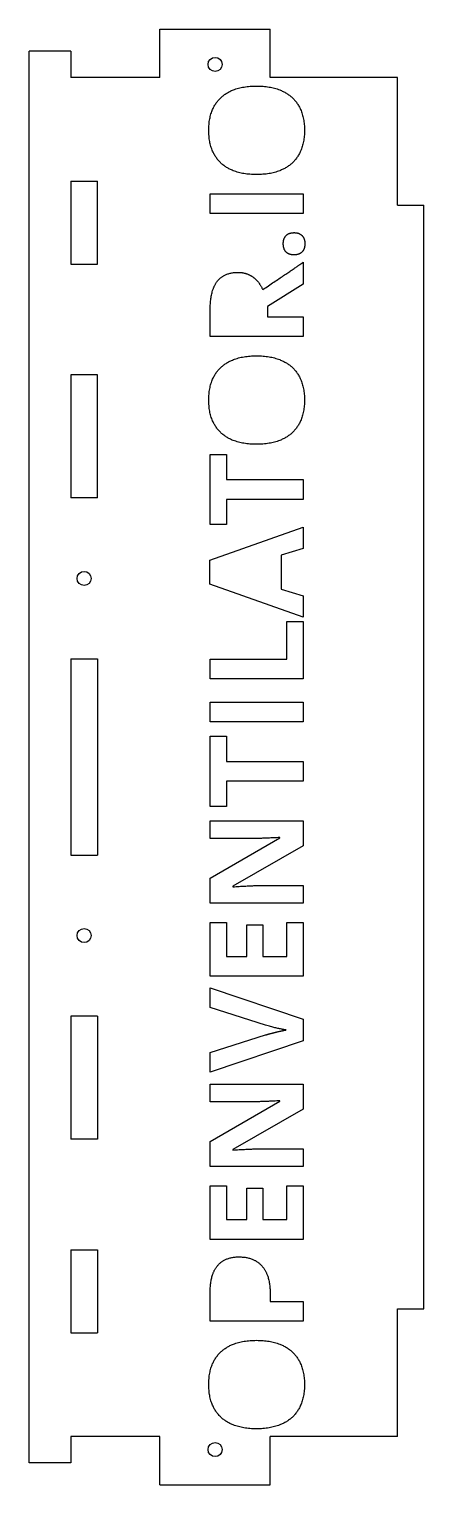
# Model space of a CAD drawing. Extents: x -9 to 80, y -165 to 165.
import ezdxf

# ---------------------------------------------------------------- set-up
doc = ezdxf.new("R2010")
doc.units = 0
doc.header["$MEASUREMENT"] = 0
doc.layers.add('VISIBLE', color=7, linetype='CONTINUOUS')

msp = doc.modelspace()

# ---------------------------------------------------------------- linework, layer by layer
at = {"layer": 'VISIBLE'}
for p, q in [((20.19, 165), (45.19, 165)), ((20.19, 154), (20.19, 165)), ((45.19, 154), (45.19, 165)), ((0, 160), (-9.47, 160)), ((-9.47, -160), (-9.47, 160)), ((0, 160), (0, 154)), ((20.19, 154), (0, 154)), ((74, 154), (45.19, 154)), ((74, 125.06), (74, 154)), ((0, 130.52), (0, 111.72)), ((0, 130.52), (6, 130.52)), ((6, 111.72), (6, 130.52)), ((31.58, 123.2), (31.58, 127.67)), ((31.58, 127.67), (52.65, 127.67)), ((52.65, 127.67), (52.65, 123.2)), ((52.65, 123.2), (31.58, 123.2)), ((74, 125.06), (80, 125.06)), ((80, -125.06), (80, 125.06)), ((0, 111.72), (6, 111.72)), ((52.65, 112.14), (52.65, 107.18)), ((52.65, 107.18), (44.56, 102.15)), ((31.58, 95.31), (31.58, 101.44)), ((44.56, 102.15), (44.56, 99.78)), ((44.56, 99.78), (52.65, 99.78)), ((52.65, 99.78), (52.65, 95.31)), ((52.65, 95.31), (31.58, 95.31)), ((0, 86.64), (0, 58.72)), ((6, 86.64), (0, 86.64)), ((6, 58.72), (6, 86.64)), ((31.58, 52.68), (31.58, 68.58)), ((31.58, 68.58), (35.3, 68.58)), ((35.3, 68.58), (35.3, 62.87)), ((35.3, 62.87), (52.65, 62.87)), ((52.65, 62.87), (52.65, 58.4)), ((6, 58.72), (0, 58.72)), ((52.65, 58.4), (35.3, 58.4)), ((35.3, 58.4), (35.3, 52.68)), ((31.49, 44.62), (52.65, 52.09)), ((35.3, 52.68), (31.58, 52.68)), ((52.65, 52.09), (52.65, 47.27)), ((52.65, 47.27), (47.63, 45.75)), ((31.49, 39.17), (31.49, 44.62)), ((47.63, 45.75), (47.63, 38.07)), ((52.65, 31.73), (31.49, 39.17)), ((47.63, 38.07), (52.65, 36.54)), ((52.65, 36.54), (52.65, 31.73)), ((48.96, 22.18), (48.96, 30.72)), ((48.96, 30.72), (52.65, 30.72)), ((52.65, 30.72), (52.65, 17.71)), ((0, 22.24), (0, -22.24)), ((0, 22.24), (6, 22.24)), ((6, 22.24), (6, -22.24)), ((31.58, 17.71), (31.58, 22.18)), ((31.58, 22.18), (48.96, 22.18)), ((52.65, 17.71), (31.58, 17.71)), ((31.58, 7.94), (31.58, 12.41)), ((31.58, 12.41), (52.65, 12.41)), ((52.65, 12.41), (52.65, 7.94)), ((52.65, 7.94), (31.58, 7.94)), ((31.58, -11.2), (31.58, 4.7)), ((31.58, 4.7), (35.3, 4.7)), ((35.3, 4.7), (35.3, -1.02)), ((35.3, -1.02), (52.65, -1.02)), ((52.65, -1.02), (52.65, -5.48)), ((52.65, -5.48), (35.3, -5.48)), ((35.3, -5.48), (35.3, -11.2)), ((35.3, -11.2), (31.58, -11.2)), ((31.58, -18.47), (31.58, -14.45)), ((31.58, -14.45), (52.65, -14.45)), ((52.65, -14.45), (52.65, -20.12)), ((31.58, -27.5), (47.36, -18.35)), ((41.55, -18.47), (31.58, -18.47)), ((47.36, -18.35), (47.36, -18.25)), ((0, -22.24), (6, -22.24)), ((52.65, -20.12), (36.71, -29.29)), ((31.58, -33.13), (31.58, -27.5)), ((36.71, -29.29), (36.71, -29.42)), ((42.73, -29.14), (52.65, -29.14)), ((52.65, -29.14), (52.65, -33.13)), ((52.65, -33.13), (31.58, -33.13)), ((31.58, -49.65), (31.58, -37.52)), ((31.58, -37.52), (35.24, -37.52)), ((35.24, -37.52), (35.24, -45.19)), ((39.87, -45.19), (39.87, -38.05)), ((39.87, -38.05), (43.53, -38.05)), ((43.53, -38.05), (43.53, -45.19)), ((48.96, -45.19), (48.96, -37.52)), ((48.96, -37.52), (52.65, -37.52)), ((52.65, -37.52), (52.65, -49.65)), ((35.24, -45.19), (39.87, -45.19)), ((43.53, -45.19), (48.96, -45.19)), ((52.65, -49.65), (31.58, -49.65)), ((31.58, -56.81), (31.58, -52.3)), ((31.58, -52.3), (52.65, -59.46)), ((0, -58.72), (0, -86.64)), ((6, -58.72), (0, -58.72)), ((6, -58.72), (6, -86.64)), ((44.12, -60.8), (31.58, -56.81)), ((52.65, -59.46), (52.65, -64.33)), ((31.58, -66.97), (44.12, -63)), ((52.65, -64.33), (31.58, -71.48)), ((31.58, -71.48), (31.58, -66.97)), ((31.58, -78.15), (31.58, -74.13)), ((31.58, -74.13), (52.65, -74.13)), ((52.65, -74.13), (52.65, -79.8)), ((31.58, -87.18), (47.36, -78.03)), ((41.55, -78.15), (31.58, -78.15)), ((47.36, -78.03), (47.36, -77.93)), ((52.65, -79.8), (36.71, -88.97)), ((6, -86.64), (0, -86.64)), ((31.58, -92.81), (31.58, -87.18)), ((36.71, -88.97), (36.71, -89.1)), ((42.73, -88.82), (52.65, -88.82)), ((52.65, -88.82), (52.65, -92.81)), ((52.65, -92.81), (31.58, -92.81)), ((31.58, -109.34), (31.58, -97.21)), ((31.58, -97.21), (35.24, -97.21)), ((35.24, -97.21), (35.24, -104.87)), ((39.87, -104.87), (39.87, -97.74)), ((39.87, -97.74), (43.53, -97.74)), ((43.53, -97.74), (43.53, -104.87)), ((48.96, -104.87), (48.96, -97.21)), ((48.96, -97.21), (52.65, -97.21)), ((52.65, -97.21), (52.65, -109.34)), ((35.24, -104.87), (39.87, -104.87)), ((43.53, -104.87), (48.96, -104.87)), ((0, -111.72), (0, -130.52)), ((0, -111.72), (6, -111.72)), ((6, -111.72), (6, -130.52)), ((52.65, -109.34), (31.58, -109.34)), ((31.58, -127.87), (31.58, -121.14)), ((45.15, -121.48), (45.15, -123.4)), ((45.15, -123.4), (52.65, -123.4)), ((52.65, -123.4), (52.65, -127.87)), ((74, -154), (74, -125.06)), ((74, -125.06), (80, -125.06)), ((52.65, -127.87), (31.58, -127.87)), ((0, -130.52), (6, -130.52)), ((0, -154), (0, -160)), ((20.19, -154), (0, -154)), ((20.19, -165), (20.19, -154)), ((45.19, -165), (45.19, -154)), ((74, -154), (45.19, -154)), ((0, -160), (-9.47, -160)), ((20.19, -165), (45.19, -165))]:
    msp.add_line(p, q, dxfattribs=at)
for centre in [(32.69, 157), (3, 40.48), (3, -40.48), (32.69, -157)]:
    msp.add_circle(centre, 1.6, dxfattribs=at)
for points in [[(34.05, 149.51), (36.84, 152.09), (42.08, 152.09)], [(42.08, 152.09), (47.32, 152.09), (50.13, 149.49)], [(31.25, 142.09), (31.25, 146.94), (34.05, 149.51)], [(50.13, 149.49), (52.94, 146.9), (52.94, 142.06)], [(34.02, 134.63), (31.25, 137.23), (31.25, 142.09)], [(52.94, 142.06), (52.94, 137.22), (50.13, 134.63)], [(42.06, 132.03), (36.8, 132.03), (34.02, 134.63)], [(50.13, 134.63), (47.32, 132.03), (42.06, 132.03)], [(48.77, 118.21), (49.41, 118.86), (50.59, 118.86)], [(50.59, 118.86), (51.72, 118.86), (52.38, 118.2)], [(48.14, 116.36), (48.14, 117.55), (48.77, 118.21)], [(48.76, 114.47), (48.14, 115.12), (48.14, 116.36)], [(52.38, 118.2), (53.03, 117.54), (53.03, 116.36)], [(53.03, 116.36), (53.03, 115.15), (52.39, 114.48)], [(50.59, 113.82), (49.38, 113.82), (48.76, 114.47)], [(52.39, 114.48), (51.75, 113.82), (50.59, 113.82)], [(33.15, 107.8), (34.71, 109.86), (37.89, 109.86)], [(37.89, 109.86), (39.75, 109.86), (41.2, 108.84)], [(43.47, 105.94), (50.57, 110.7), (52.65, 112.14)], [(31.58, 101.44), (31.58, 105.74), (33.15, 107.8)], [(41.2, 108.84), (42.65, 107.82), (43.47, 105.94)], [(34.05, 88.37), (36.84, 90.94), (42.08, 90.94)], [(42.08, 90.94), (47.32, 90.94), (50.13, 88.35)], [(31.25, 80.94), (31.25, 85.8), (34.05, 88.37)], [(50.13, 88.35), (52.94, 85.76), (52.94, 80.92)], [(34.02, 73.49), (31.25, 76.09), (31.25, 80.94)], [(52.94, 80.92), (52.94, 76.07), (50.13, 73.48)], [(42.06, 70.89), (36.8, 70.89), (34.02, 73.49)], [(50.13, 73.48), (47.32, 70.89), (42.06, 70.89)], [(47.36, -18.25), (43.25, -18.47), (41.55, -18.47)], [(36.71, -29.42), (40.93, -29.14), (42.73, -29.14)], [(48.76, -61.88), (47.43, -61.72), (44.12, -60.8)], [(44.12, -63), (45.23, -62.68), (46.7, -62.32)], [(46.7, -62.32), (48.18, -61.97), (48.76, -61.88)], [(47.36, -77.93), (43.25, -78.15), (41.55, -78.15)], [(36.71, -89.1), (40.93, -88.82), (42.73, -88.82)], [(31.58, -121.14), (31.58, -117.3), (33.23, -115.31)], [(33.23, -115.31), (34.88, -113.32), (38.15, -113.32)], [(38.15, -113.32), (41.55, -113.32), (43.35, -115.44)], [(43.35, -115.44), (45.15, -117.57), (45.15, -121.48)], [(31.25, -142.23), (31.25, -137.38), (34.05, -134.8)], [(34.05, -134.8), (36.84, -132.23), (42.08, -132.23)], [(42.08, -132.23), (47.32, -132.23), (50.13, -134.82)], [(50.13, -134.82), (52.94, -137.42), (52.94, -142.26)], [(34.02, -149.68), (31.25, -147.08), (31.25, -142.23)], [(52.94, -142.26), (52.94, -147.1), (50.13, -149.69)], [(42.06, -152.29), (36.8, -152.29), (34.02, -149.68)], [(50.13, -149.69), (47.32, -152.29), (42.06, -152.29)]]:
    msp.add_open_spline(points, degree=2, dxfattribs=at)

doc.saveas('drawing.dxf')
